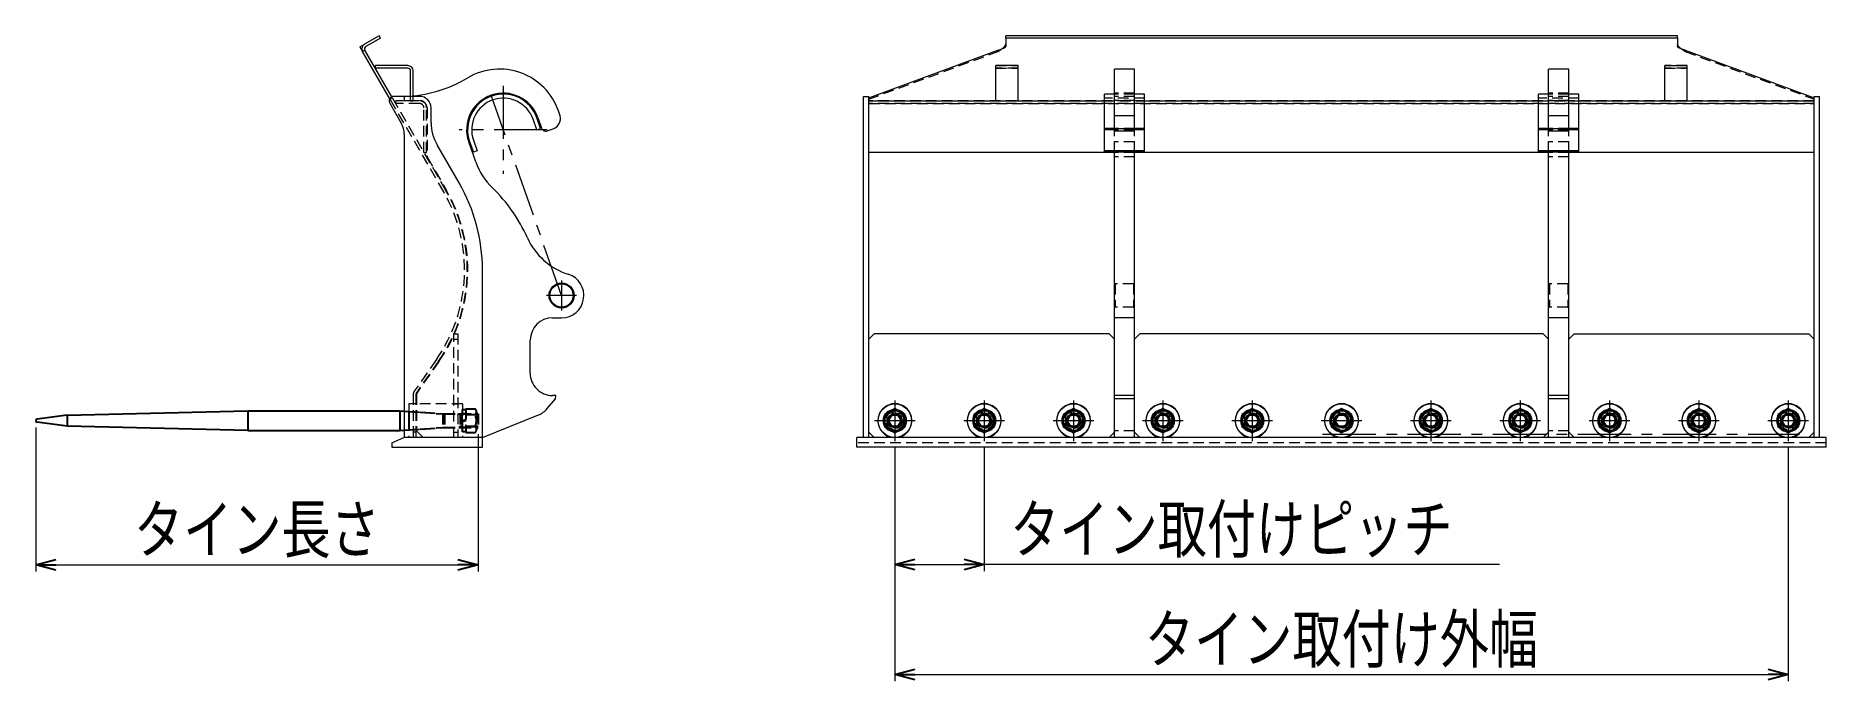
# Model space of a CAD drawing. Header units: millimetres. Extents: x -151 to 116, y -33 to 64.
import ezdxf

# ---------------------------------------------------------------- set-up
doc = ezdxf.new("R2010")
doc.units = ezdxf.units.MM
doc.header["$LTSCALE"] = 0.25
for name, pattern in [('CENTER', [50.8, 31.75, -6.35, 6.35, -6.35]), ('DASHED2', [9.525, 6.35, -3.175]), ('DIVIDE', [31.75, 12.7, -6.35, 0, -6.35, 0, -6.35])]:
    doc.linetypes.add(name, pattern=pattern)
doc.layers.add('Layer0032', color=7, linetype='Continuous')
doc.styles.add('dcStyle0', font='txt.shx', dxfattribs={"width": 0.833333, "bigfont": 'bigfont'})
doc.dimstyles.new('dc_Rotated', dxfattribs={"dimtxt": 8, "dimasz": 3.000002, "dimexe": 1, "dimexo": 1, "dimgap": 1, "dimtad": 3, "dimdsep": 46, "dimtxsty": 'dcStyle0', "dimblk1": 'OPEN30', "dimblk2": 'OPEN30', "dimsah": 1, "dimcen": 0.09, "dimclrd": 7, "dimclre": 7, "dimclrt": 7, "dimadec": 0, "dimazin": 2, "dimtfac": 1, "dimtdec": 4, "dimtmove": 0, "dimatfit": 3, "dimfxl": 1, "dimarcsym": 1})

# ---------------------------------------------------------------- blocks, each defined once
blk = doc.blocks.new('DC_GROUP_ＤＸＦ１２-２_1')
at = {"layer": 'Layer0032', "color": 4, "linetype": 'DASHED2', "lineweight": 18}
for p, q in [((-95.23, 8.76), (-95.23, 3.76)), ((-87.23, 8.76), (-95.23, 8.76)), ((-87.23, 8.76), (-87.23, 3.76)), ((-87.23, 7.36), (-87.29, 7.29))]:
    blk.add_line(p, q, dxfattribs=at)
at = {"layer": 'Layer0032', "color": 4, "linetype": 'DASHED2', "lineweight": 25}
for p, q in [((-95.23, 7.64), (-90.16, 7.29)), ((-90.16, 7.29), (-90.16, 5.22)), ((-90.16, 7.29), (-87.29, 7.29)), ((-87.29, 7.29), (-87.29, 5.22)), ((-95.23, 4.87), (-90.16, 5.22)), ((-90.16, 5.22), (-87.29, 5.22)), ((-87.29, 5.22), (-87.23, 5.16))]:
    blk.add_line(p, q, dxfattribs=at)
at = {"layer": 'Layer0032', "color": 2, "linetype": 'Continuous', "lineweight": 18}
blk.add_line((-87.23, 3.76), (-95.23, 3.76), dxfattribs=at)
blk = doc.blocks.new('DC_GROUP_ＤＸＦ１２-２_3')
at = {"layer": 'Layer0032', "color": 4, "linetype": 'DASHED2', "lineweight": 25}
for p, q in [((-86.73, 8.03), (-85.3, 8.03)), ((-86.73, 8.03), (-86.73, 4.49)), ((-87.23, 4.59), (-87.23, 7.92)), ((-87.23, 7.92), (-86.73, 7.92)), ((-86.73, 6.39), (-87.23, 6.26)), ((-86.73, 6.26), (-87.23, 6.12)), ((-85.3, 7.14), (-86.73, 7.14)), ((-86.73, 5.37), (-85.3, 5.37)), ((-85.13, 7.58), (-85.13, 4.93)), ((-86.73, 4.59), (-87.23, 4.59)), ((-86.73, 4.49), (-85.3, 4.49))]:
    blk.add_line(p, q, dxfattribs=at)
for centre, radius, start, end in [((-85.77, 7.58), 0.646, 316.7574, 43.2426), ((-87.45, 6.26), 2.32, 337.5809, 22.4191), ((-85.77, 4.93), 0.646, 316.7574, 43.2426)]:
    blk.add_arc(centre, radius, start, end, dxfattribs=at)
blk = doc.blocks.new('DC_GROUP_ＤＸＦ１２-２_2')
at = {"layer": 'Layer0032', "color": 2, "linetype": 'Continuous', "lineweight": 25}
for p, q in [((-146.23, 7.06), (-150.69, 6.49)), ((-146.23, 5.46), (-150.69, 6.03)), ((-146.23, 7.06), (-119.23, 7.72)), ((-146.23, 7.06), (-146.23, 5.46)), ((-119.23, 4.79), (-146.23, 5.46)), ((-119.23, 7.74), (-96.56, 7.74)), ((-119.23, 7.74), (-119.23, 4.77)), ((-96.56, 7.74), (-96.56, 4.77)), ((-96.56, 7.74), (-95.89, 7.69)), ((-119.23, 4.77), (-96.56, 4.77)), ((-96.56, 4.77), (-95.89, 4.82))]:
    blk.add_line(p, q, dxfattribs=at)
at = {"layer": 'Layer0032', "color": 4, "linetype": 'DASHED2', "lineweight": 25}
for p, q in [((-95.89, 7.69), (-89.89, 7.26)), ((-89.89, 7.26), (-89.89, 5.26)), ((-89.89, 7.26), (-84.89, 7.26)), ((-87.56, 7.13), (-87.78, 7.26)), ((-87.56, 5.38), (-87.78, 5.26)), ((-87.56, 7.26), (-87.56, 5.26)), ((-84.89, 7.13), (-87.56, 7.13)), ((-84.89, 5.38), (-87.56, 5.38)), ((-86.59, 7.26), (-87.43, 7.26)), ((-84.89, 7.26), (-84.89, 5.26)), ((-95.89, 4.82), (-89.89, 5.26)), ((-89.89, 5.26), (-84.89, 5.26)), ((-86.59, 5.26), (-87.43, 5.26))]:
    blk.add_line(p, q, dxfattribs=at)
at = {"layer": 'Layer0032', "color": 4, "linetype": 'DIVIDE', "lineweight": 25}
blk.add_line((-95.23, 7.64), (-95.23, 4.87), dxfattribs=at)
at = {"layer": 'Layer0032', "color": 2, "linetype": 'Continuous', "lineweight": 25}
blk.add_arc((-150.66, 6.26), 0.233, 97.221, 262.7009, dxfattribs=at)
at = {"layer": 'Layer0032', "linetype": 'Continuous'}
blk.add_blockref('DC_GROUP_ＤＸＦ１２-２_3', (0, 0), dxfattribs=at)
blk = doc.blocks.new('DC_GROUP_ＤＸＦ１２-２_4')
at = {"layer": 'Layer0032', "color": 2, "linetype": 'Continuous', "lineweight": 25}
for p, q in [((-22.68, 8.03), (-24.21, 7.14)), ((-21.14, 7.14), (-22.68, 8.03)), ((-24.21, 7.14), (-24.21, 5.37)), ((-24.21, 5.37), (-22.68, 4.49)), ((-22.68, 4.49), (-21.14, 5.37)), ((-21.14, 5.37), (-21.14, 7.14))]:
    blk.add_line(p, q, dxfattribs=at)
for radius in [1.66, 1.53, 1, 0.874]:
    blk.add_circle((-22.68, 6.26), radius, dxfattribs=at)
blk = doc.blocks.new('DC_GROUP_ＤＸＦ１２-２_5')
at = {"layer": 'Layer0032', "color": 2, "linetype": 'Continuous', "lineweight": 25}
for p, q in [((-9.34, 8.03), (-10.88, 7.14)), ((-7.81, 7.14), (-9.34, 8.03)), ((-10.88, 7.14), (-10.88, 5.37)), ((-10.88, 5.37), (-9.34, 4.49)), ((-9.34, 4.49), (-7.81, 5.37)), ((-7.81, 5.37), (-7.81, 7.14))]:
    blk.add_line(p, q, dxfattribs=at)
for radius in [1.66, 1.53, 1, 0.874]:
    blk.add_circle((-9.34, 6.26), radius, dxfattribs=at)
blk = doc.blocks.new('DC_GROUP_ＤＸＦ１２-２_6')
at = {"layer": 'Layer0032', "color": 2, "linetype": 'Continuous', "lineweight": 25}
for p, q in [((3.99, 8.03), (2.46, 7.14)), ((5.52, 7.14), (3.99, 8.03)), ((2.46, 7.14), (2.46, 5.37)), ((2.46, 5.37), (3.99, 4.49)), ((3.99, 4.49), (5.52, 5.37)), ((5.52, 5.37), (5.52, 7.14))]:
    blk.add_line(p, q, dxfattribs=at)
for radius in [1.66, 1.53, 1, 0.874]:
    blk.add_circle((3.99, 6.26), radius, dxfattribs=at)
blk = doc.blocks.new('DC_GROUP_ＤＸＦ１２-２_7')
at = {"layer": 'Layer0032', "color": 2, "linetype": 'Continuous', "lineweight": 25}
for p, q in [((17.32, 8.03), (15.79, 7.14)), ((18.86, 7.14), (17.32, 8.03)), ((15.79, 7.14), (15.79, 5.37)), ((15.79, 5.37), (17.32, 4.49)), ((17.32, 4.49), (18.86, 5.37)), ((18.86, 5.37), (18.86, 7.14))]:
    blk.add_line(p, q, dxfattribs=at)
for radius in [1.66, 1.53, 1, 0.874]:
    blk.add_circle((17.32, 6.26), radius, dxfattribs=at)
blk = doc.blocks.new('DC_GROUP_ＤＸＦ１２-２_8')
at = {"layer": 'Layer0032', "color": 2, "linetype": 'Continuous', "lineweight": 25}
for p, q in [((30.66, 8.03), (29.12, 7.14)), ((32.19, 7.14), (30.66, 8.03)), ((29.12, 7.14), (29.12, 5.37)), ((29.12, 5.37), (30.66, 4.49)), ((30.66, 4.49), (32.19, 5.37)), ((32.19, 5.37), (32.19, 7.14))]:
    blk.add_line(p, q, dxfattribs=at)
for radius in [1.66, 1.53, 1, 0.874]:
    blk.add_circle((30.66, 6.26), radius, dxfattribs=at)
blk = doc.blocks.new('DC_GROUP_ＤＸＦ１２-２_9')
at = {"layer": 'Layer0032', "color": 2, "linetype": 'Continuous', "lineweight": 25}
for p, q in [((43.99, 8.03), (42.46, 7.14)), ((45.52, 7.14), (43.99, 8.03)), ((42.46, 7.14), (42.46, 5.37)), ((42.46, 5.37), (43.99, 4.49)), ((43.99, 4.49), (45.52, 5.37)), ((45.52, 5.37), (45.52, 7.14))]:
    blk.add_line(p, q, dxfattribs=at)
for radius in [1.66, 1.53, 1, 0.874]:
    blk.add_circle((43.99, 6.26), radius, dxfattribs=at)
blk = doc.blocks.new('DC_GROUP_ＤＸＦ１２-２_10')
at = {"layer": 'Layer0032', "color": 2, "linetype": 'Continuous', "lineweight": 25}
for p, q in [((57.32, 8.03), (55.79, 7.14)), ((58.86, 7.14), (57.32, 8.03)), ((55.79, 7.14), (55.79, 5.37)), ((55.79, 5.37), (57.32, 4.49)), ((57.32, 4.49), (58.86, 5.37)), ((58.86, 5.37), (58.86, 7.14))]:
    blk.add_line(p, q, dxfattribs=at)
for radius in [1.66, 1.53, 1, 0.874]:
    blk.add_circle((57.32, 6.26), radius, dxfattribs=at)
blk = doc.blocks.new('DC_GROUP_ＤＸＦ１２-２_11')
at = {"layer": 'Layer0032', "color": 2, "linetype": 'Continuous', "lineweight": 25}
for p, q in [((70.66, 8.03), (69.12, 7.14)), ((72.19, 7.14), (70.66, 8.03)), ((69.12, 7.14), (69.12, 5.37)), ((69.12, 5.37), (70.66, 4.49)), ((70.66, 4.49), (72.19, 5.37)), ((72.19, 5.37), (72.19, 7.14))]:
    blk.add_line(p, q, dxfattribs=at)
for radius in [1.66, 1.53, 1, 0.874]:
    blk.add_circle((70.66, 6.26), radius, dxfattribs=at)
blk = doc.blocks.new('DC_GROUP_ＤＸＦ１２-２_12')
at = {"layer": 'Layer0032', "color": 2, "linetype": 'Continuous', "lineweight": 25}
for p, q in [((83.99, 8.03), (82.46, 7.14)), ((85.52, 7.14), (83.99, 8.03)), ((82.46, 7.14), (82.46, 5.37)), ((82.46, 5.37), (83.99, 4.49)), ((83.99, 4.49), (85.52, 5.37)), ((85.52, 5.37), (85.52, 7.14))]:
    blk.add_line(p, q, dxfattribs=at)
for radius in [1.66, 1.53, 1, 0.874]:
    blk.add_circle((83.99, 6.26), radius, dxfattribs=at)
blk = doc.blocks.new('DC_GROUP_ＤＸＦ１２-２_13')
at = {"layer": 'Layer0032', "color": 2, "linetype": 'Continuous', "lineweight": 25}
for p, q in [((97.32, 8.03), (95.79, 7.14)), ((98.86, 7.14), (97.32, 8.03)), ((95.79, 7.14), (95.79, 5.37)), ((95.79, 5.37), (97.32, 4.49)), ((97.32, 4.49), (98.86, 5.37)), ((98.86, 5.37), (98.86, 7.14))]:
    blk.add_line(p, q, dxfattribs=at)
for radius in [1.66, 1.53, 1, 0.874]:
    blk.add_circle((97.32, 6.26), radius, dxfattribs=at)
blk = doc.blocks.new('DC_GROUP_ＤＸＦ１２-２_14')
at = {"layer": 'Layer0032', "color": 2, "linetype": 'Continuous', "lineweight": 25}
for p, q in [((110.66, 8.03), (109.12, 7.14)), ((112.19, 7.14), (110.66, 8.03)), ((109.12, 7.14), (109.12, 5.37)), ((109.12, 5.37), (110.66, 4.49)), ((110.66, 4.49), (112.19, 5.37)), ((112.19, 5.37), (112.19, 7.14))]:
    blk.add_line(p, q, dxfattribs=at)
for radius in [1.66, 1.53, 1, 0.874]:
    blk.add_circle((110.66, 6.26), radius, dxfattribs=at)
blk = doc.blocks.new('_Open30')
at = {"color": 0, "linetype": 'ByBlock', "lineweight": -2}
for p, q in [((-1, 0.267949), (0, 0)), ((0, 0), (-1, -0.267949)), ((0, 0), (-1, 0))]:
    blk.add_line(p, q, dxfattribs=at)
blk = doc.blocks.new('*D15')
at = {"layer": 'Layer0032', "color": 7, "linetype": 'Continuous', "lineweight": 13}
for p, q in [((-150.89, 5.26), (-150.89, -16.28)), ((-84.89, 4.26), (-84.89, -16.28)), ((-150.89, -15.28), (-84.89, -15.28))]:
    blk.add_line(p, q, dxfattribs=at)
at = {"layer": 'Layer0032', "color": 7, "xscale": 3.000002807615286, "yscale": 2.999989368223643}
for p, rotation in [((-150.89, -15.28), 180), ((-84.89, -15.28), 360)]:
    blk.add_blockref('_Open30', p, dxfattribs=dict(at, rotation=rotation))
at = {"layer": 'Layer0032', "color": 7, "insert": (-117.89, -14.28), "char_height": 8, "attachment_point": 8, "style": 'dcStyle0'}
blk.add_mtext('\\T1.00;タイン長さ', dxfattribs=at)
blk = doc.blocks.new('*D16')
at = {"layer": 'Layer0032', "color": 7, "linetype": 'Continuous', "lineweight": 13}
for p, q in [((-22.68, 2.22), (-22.68, -32.65)), ((110.66, 2.22), (110.66, -32.65)), ((-22.68, -31.65), (110.66, -31.65))]:
    blk.add_line(p, q, dxfattribs=at)
at = {"layer": 'Layer0032', "color": 7, "xscale": 3.000002807615286, "yscale": 2.999989368223643}
for p, rotation in [((-22.68, -31.65), 180), ((110.66, -31.65), 360)]:
    blk.add_blockref('_Open30', p, dxfattribs=dict(at, rotation=rotation))
at = {"layer": 'Layer0032', "color": 7, "insert": (43.99, -30.65), "char_height": 8, "attachment_point": 8, "style": 'dcStyle0'}
blk.add_mtext('\\T1.00;タイン取付け外幅', dxfattribs=at)
blk = doc.blocks.new('*D17')
at = {"layer": 'Layer0032', "color": 7, "linetype": 'Continuous', "lineweight": 13}
for p, q in [((-22.68, 2.22), (-22.68, -16.22)), ((-9.34, 2.22), (-9.34, -16.22)), ((-22.68, -15.22), (-9.34, -15.22)), ((67.55, -15.22), (-9.34, -15.22))]:
    blk.add_line(p, q, dxfattribs=at)
at = {"layer": 'Layer0032', "color": 7, "xscale": 3.000002807615286, "yscale": 2.999989368223643}
for p, rotation in [((-22.68, -15.22), 180), ((-9.34, -15.22), 360)]:
    blk.add_blockref('_Open30', p, dxfattribs=dict(at, rotation=rotation))
at = {"layer": 'Layer0032', "color": 7, "insert": (-5.45, -14.22), "char_height": 8, "attachment_point": 7, "style": 'dcStyle0'}
blk.add_mtext('\\T1.00;タイン取付けピッチ', dxfattribs=at)

msp = doc.modelspace()

# ---------------------------------------------------------------- linework, layer by layer
at = {"layer": 'Layer0032', "color": 4, "linetype": 'DASHED2', "lineweight": 18}
for p, q in [((-102.519, 62.074), (-101.826, 62.474)), ((-102.519, 62.074), (-102.119, 61.381)), ((-7.315, 61.581), (-7.315, 61.381)), ((95.293, 61.581), (95.293, 61.381)), ((-26.544, 54.279), (-7.315, 61.381)), ((-7.611, 59.289), (-4.277, 59.289)), ((-7.611, 58.889), (-4.277, 58.889)), ((-4.277, 58.888), (-7.611, 58.888)), ((95.589, 59.289), (92.256, 59.289)), ((95.589, 58.889), (92.256, 58.889)), ((92.256, 58.888), (95.589, 58.888)), ((95.293, 61.381), (114.523, 54.279)), ((-90.019, 40.423), (-98.058, 54.348)), ((-97.672, 54.479), (-98.019, 54.279)), ((-89.672, 40.623), (-97.756, 54.624)), ((-97.179, 53.625), (-97.179, 54.025)), ((-93.626, 54.024), (-97.179, 54.025)), ((-93.626, 53.624), (-97.179, 53.625)), ((-95.893, 54.69), (-95.893, 54.09)), ((-95.893, 54.09), (-93.626, 54.09)), ((-94.959, 54.021), (-94.959, 54.781)), ((-94.959, 54.021), (-94.559, 54.021)), ((-94.559, 54.021), (-94.559, 54.82)), ((114.523, 54.025), (-26.544, 54.025)), ((114.523, 53.625), (-26.544, 53.625)), ((-26.544, 53.624), (114.523, 53.624)), ((14.589, 54.426), (8.589, 54.426)), ((8.589, 54.024), (14.589, 54.024)), ((13.089, 55.173), (10.089, 55.173)), ((13.089, 55.026), (10.089, 55.026)), ((13.089, 54.69), (10.089, 54.69)), ((13.089, 54.09), (10.089, 54.09)), ((79.389, 54.426), (73.389, 54.426)), ((73.389, 54.024), (79.389, 54.024)), ((77.889, 55.173), (74.889, 55.173)), ((77.889, 55.026), (74.889, 55.026)), ((77.889, 54.69), (74.889, 54.69)), ((77.889, 54.09), (74.889, 54.09)), ((92.256, 54.021), (92.256, 54.024)), ((95.589, 54.021), (92.256, 54.021)), ((95.589, 54.021), (95.589, 54.024)), ((-92.96, 46.318), (-92.959, 52.958)), ((-92.56, 46.318), (-92.559, 52.958)), ((-92.493, 52.956), (-92.493, 45.641)), ((13.089, 49.897), (10.089, 49.897)), ((13.089, 49.699), (10.089, 49.699)), ((10.089, 46.37), (10.089, 49.5)), ((13.089, 46.37), (13.089, 49.5)), ((77.889, 49.897), (74.889, 49.897)), ((77.889, 49.699), (74.889, 49.699)), ((74.889, 46.37), (74.889, 49.5)), ((77.889, 46.37), (77.889, 49.5)), ((-92.96, 46.318), (-92.56, 46.318)), ((-92.493, 45.641), (-89.615, 40.656)), ((13.089, 47.908), (10.089, 47.908)), ((13.089, 46.318), (10.089, 46.318)), ((13.089, 45.641), (10.089, 45.641)), ((77.889, 47.908), (74.889, 47.908)), ((77.889, 46.318), (74.889, 46.318)), ((77.889, 45.641), (74.889, 45.641)), ((10.223, 26.69), (10.089, 26.823)), ((12.956, 26.69), (13.089, 26.823)), ((75.023, 26.69), (74.889, 26.823)), ((77.756, 26.69), (77.889, 26.823)), ((10.223, 26.69), (10.223, 23.223)), ((12.956, 26.69), (10.223, 26.69)), ((12.956, 26.69), (12.956, 23.223)), ((77.756, 26.69), (75.023, 26.69)), ((75.023, 26.69), (75.023, 23.223)), ((77.756, 26.69), (77.756, 23.223)), ((10.223, 23.223), (10.089, 23.09)), ((13.089, 21.624), (10.089, 21.624)), ((12.956, 23.223), (10.223, 23.223)), ((12.956, 23.223), (13.089, 23.09)), ((75.023, 23.223), (74.889, 23.09)), ((77.889, 21.624), (74.889, 21.624)), ((77.756, 23.223), (75.023, 23.223)), ((77.756, 23.223), (77.889, 23.09)), ((-88.492, 19.223), (-87.892, 19.223)), ((-88.492, 3.756), (-88.492, 19.223)), ((-87.892, 19.223), (-87.892, 3.756)), ((-88.492, 18.423), (-87.892, 18.423)), ((-91.112, 15.373), (-94.415, 10.657)), ((-90.785, 15.143), (-94.087, 10.427)), ((-90.73, 15.105), (-94.032, 10.389)), ((-94.559, 10.198), (-94.559, 3.756)), ((-94.159, 8.79), (-94.559, 8.79)), ((-94.159, 10.198), (-94.159, 3.756)), ((-94.093, 10.198), (-94.093, 4.756)), ((-88.492, 8.79), (-87.892, 8.79)), ((13.089, 10.024), (10.089, 10.024)), ((77.889, 10.024), (74.889, 10.024)), ((-94.159, 4.556), (-94.559, 4.556)), ((-94.093, 4.756), (-93.093, 3.756)), ((-88.492, 4.556), (-87.892, 4.556)), ((116.323, 2.956), (-28.344, 2.956)), ((13.089, 4.756), (10.089, 4.756)), ((77.889, 4.756), (74.889, 4.756))]:
    msp.add_line(p, q, dxfattribs=at)
at = {"layer": 'Layer0032', "color": 2, "linetype": 'Continuous', "lineweight": 18}
for p, q in [((-101.772, 61.581), (-102.119, 61.381)), ((-99.632, 63.74), (-101.826, 62.474)), ((-97.756, 54.624), (-101.772, 61.581)), ((-99.432, 63.394), (-101.626, 62.127)), ((-99.432, 63.394), (-99.632, 63.74)), ((-26.544, 54.479), (-7.315, 61.581)), ((-6.129, 63.394), (-6.129, 63.74)), ((94.108, 63.74), (-6.129, 63.74)), ((-6.129, 63.394), (-6.129, 62.127)), ((94.108, 63.394), (-6.129, 63.394)), ((94.108, 63.394), (94.108, 63.74)), ((94.108, 63.394), (94.108, 62.127)), ((95.293, 61.581), (114.523, 54.479)), ((-98.058, 54.348), (-102.119, 61.381)), ((-100.218, 58.889), (-100.218, 59.289)), ((-95.358, 59.288), (-100.218, 59.289)), ((-95.358, 58.888), (-100.218, 58.889)), ((-4.277, 59.288), (-7.611, 59.288)), ((-7.611, 54.024), (-7.611, 59.288)), ((-4.277, 54.024), (-4.277, 59.288)), ((92.256, 59.288), (95.589, 59.288)), ((92.256, 54.024), (92.256, 59.288)), ((95.589, 54.024), (95.589, 59.288)), ((-94.959, 54.781), (-94.958, 58.488)), ((-94.559, 54.82), (-94.558, 58.488)), ((10.089, 49.5), (10.089, 58.757)), ((13.089, 58.757), (10.089, 58.757)), ((13.089, 49.5), (13.089, 58.757)), ((77.889, 58.757), (74.889, 58.757)), ((74.889, 49.5), (74.889, 58.757)), ((77.889, 49.5), (77.889, 58.757)), ((-98.062, 53.69), (-96.339, 50.703)), ((-93.626, 54.69), (-97.485, 54.69)), ((-27.344, 3.756), (-27.344, 54.69)), ((-27.344, 54.69), (-26.544, 54.69)), ((-26.544, 3.756), (-26.544, 54.69)), ((-26.544, 54.024), (8.589, 54.024)), ((8.589, 46.37), (8.589, 55.026)), ((10.089, 55.026), (8.589, 55.026)), ((14.589, 55.026), (13.089, 55.026)), ((14.589, 46.37), (14.589, 55.026)), ((14.589, 54.024), (73.389, 54.024)), ((74.889, 55.026), (73.389, 55.026)), ((73.389, 46.37), (73.389, 55.026)), ((79.389, 55.026), (77.889, 55.026)), ((79.389, 46.37), (79.389, 55.026)), ((79.389, 54.024), (114.523, 54.024)), ((114.523, 54.69), (115.323, 54.69)), ((114.523, 3.756), (114.523, 54.69)), ((115.323, 3.756), (115.323, 54.69)), ((-91.893, 50.789), (-91.893, 52.956)), ((-76.116, 49.699), (-76.669, 51.271)), ((-75.55, 49.897), (-76.103, 51.47)), ((-75.964, 51.519), (-75.412, 49.946)), ((-72.622, 51.81), (-72.87, 52.517)), ((13.089, 51.81), (10.089, 51.81)), ((77.889, 51.81), (74.889, 51.81)), ((-95.893, 49.037), (-95.893, 3.756)), ((-85.575, 48.142), (-85.023, 46.569)), ((-76.116, 49.699), (-75.55, 49.897)), ((-74.562, 49.538), (-73.681, 49.847)), ((10.089, 49.897), (8.589, 49.897)), ((10.089, 49.699), (8.589, 49.699)), ((13.089, 49.847), (10.089, 49.847)), ((13.089, 49.5), (10.089, 49.5)), ((14.589, 49.897), (13.089, 49.897)), ((14.589, 49.699), (13.089, 49.699)), ((74.889, 49.897), (73.389, 49.897)), ((74.889, 49.699), (73.389, 49.699)), ((77.889, 49.847), (74.889, 49.847)), ((77.889, 49.5), (74.889, 49.5)), ((79.389, 49.897), (77.889, 49.897)), ((79.389, 49.699), (77.889, 49.699)), ((-87.709, 41.756), (-91, 47.456)), ((-85.229, 44.905), (-86.284, 47.908)), ((-86.141, 47.943), (-85.589, 46.37)), ((-85.023, 46.569), (-85.589, 46.37)), ((10.089, 46.318), (-26.544, 46.318)), ((14.589, 46.569), (8.589, 46.569)), ((14.589, 46.37), (8.589, 46.37)), ((10.089, 10.024), (10.089, 46.37)), ((13.089, 10.024), (13.089, 46.37)), ((74.889, 46.318), (13.089, 46.318)), ((79.389, 46.569), (73.389, 46.569)), ((79.389, 46.37), (73.389, 46.37)), ((74.889, 10.024), (74.889, 46.37)), ((77.889, 10.024), (77.889, 46.37)), ((114.523, 46.318), (77.889, 46.318)), ((-84.226, 2.29), (-84.226, 28.757)), ((-73.762, 21.624), (-72.428, 21.623)), ((13.089, 21.623), (10.089, 21.623)), ((77.889, 21.623), (74.889, 21.623)), ((-25.744, 19.223), (-26.544, 18.423)), ((9.289, 19.223), (-25.744, 19.223)), ((10.089, 18.423), (9.289, 19.223)), ((13.889, 19.223), (13.089, 18.423)), ((74.089, 19.223), (13.889, 19.223)), ((74.889, 18.423), (74.089, 19.223)), ((78.689, 19.223), (77.889, 18.423)), ((78.689, 19.223), (113.723, 19.223)), ((114.523, 18.423), (113.723, 19.223)), ((-77.101, 13.36), (-77.097, 18.293)), ((-74.557, 8.057), (-73.304, 9.543)), ((-73.303, 10.024), (-73.77, 10.024)), ((-73.304, 9.543), (-73.303, 10.024)), ((10.089, 3.756), (10.089, 10.024)), ((13.089, 10.024), (10.089, 10.024)), ((13.089, 9.543), (10.089, 9.543)), ((13.089, 3.756), (13.089, 10.024)), ((77.889, 10.024), (74.889, 10.024)), ((74.889, 3.756), (74.889, 10.024)), ((77.889, 9.543), (74.889, 9.543)), ((77.889, 3.756), (77.889, 10.024)), ((-84.226, 3.756), (-75.863, 7.114)), ((-97.759, 2.956), (-95.962, 3.756)), ((-97.759, 2.956), (-97.759, 2.29)), ((-84.226, 3.756), (-95.962, 3.756)), ((-28.344, 2.29), (-28.344, 3.756)), ((116.323, 3.756), (-28.344, 3.756)), ((-26.544, 4.556), (-25.744, 3.756)), ((9.289, 3.756), (10.089, 4.556)), ((13.089, 4.556), (13.889, 3.756)), ((74.089, 3.756), (74.889, 4.556)), ((77.889, 4.556), (78.689, 3.756)), ((113.723, 3.756), (114.523, 4.556)), ((116.323, 2.29), (116.323, 3.756)), ((-97.759, 2.29), (-84.226, 2.29)), ((116.323, 2.29), (-28.344, 2.29))]:
    msp.add_line(p, q, dxfattribs=at)
at = {"layer": 'Layer0032', "color": 4, "linetype": 'CENTER', "lineweight": 13}
for p, q in [((-81.122, 56.266), (-81.122, 43.146)), ((-72.426, 24.956), (-82.934, 54.864)), ((-74.562, 49.706), (-87.682, 49.706)), ((-72.426, 27.196), (-72.426, 22.716)), ((-70.186, 24.956), (-74.666, 24.956)), ((-22.677, 9.296), (-22.677, 3.216)), ((-9.344, 9.296), (-9.344, 3.216)), ((3.989, 9.296), (3.989, 3.216)), ((17.323, 9.296), (17.323, 3.216)), ((30.656, 9.296), (30.656, 3.216)), ((57.323, 9.296), (57.323, 3.216)), ((70.656, 9.296), (70.656, 3.216)), ((83.989, 9.296), (83.989, 3.216)), ((97.323, 9.296), (97.323, 3.216)), ((110.656, 9.296), (110.656, 3.216)), ((-19.637, 6.256), (-25.717, 6.256)), ((-6.304, 6.256), (-12.384, 6.256)), ((7.029, 6.256), (0.949, 6.256)), ((20.363, 6.256), (14.283, 6.256)), ((33.696, 6.256), (27.616, 6.256)), ((47.029, 6.256), (40.949, 6.256)), ((60.363, 6.256), (54.283, 6.256)), ((73.696, 6.256), (67.616, 6.256)), ((87.029, 6.256), (80.949, 6.256)), ((100.363, 6.256), (94.283, 6.256)), ((113.696, 6.256), (107.616, 6.256)), ((41.156, 4.227), (112.341, 4.227))]:
    msp.add_line(p, q, dxfattribs=at)
at = {"layer": 'Layer0032', "color": 2, "linetype": 'Continuous', "lineweight": 18}
for centre, radius in [((-72.426, 24.956), 1.867), ((-72.426, 24.956), 1.733), ((-22.677, 6.256), 2.5), ((-9.344, 6.256), 2.5), ((3.989, 6.256), 2.5), ((17.323, 6.256), 2.5), ((30.656, 6.256), 2.5), ((43.989, 6.256), 2.5), ((57.323, 6.256), 2.5), ((70.656, 6.256), 2.5), ((83.989, 6.256), 2.5), ((97.323, 6.256), 2.5), ((110.656, 6.256), 2.5)]:
    msp.add_circle(centre, radius, dxfattribs=at)
at = {"layer": 'Layer0032', "color": 4, "linetype": 'DASHED2', "lineweight": 25}
for centre, radius in [((-22.677, 6.256), 1.387), ((-22.677, 6.256), 1.1), ((-22.677, 6.256), 1.033), ((-9.344, 6.256), 1.387), ((-9.344, 6.256), 1.1), ((-9.344, 6.256), 1.033), ((3.989, 6.256), 1.387), ((3.989, 6.256), 1.1), ((3.989, 6.256), 1.033), ((17.323, 6.256), 1.387), ((17.323, 6.256), 1.1), ((17.323, 6.256), 1.033), ((30.656, 6.256), 1.387), ((30.656, 6.256), 1.1), ((30.656, 6.256), 1.033), ((43.989, 6.256), 1.387), ((43.989, 6.256), 1.1), ((43.989, 6.256), 1.033), ((57.323, 6.256), 1.387), ((57.323, 6.256), 1.1), ((57.323, 6.256), 1.033), ((70.656, 6.256), 1.387), ((70.656, 6.256), 1.1), ((70.656, 6.256), 1.033), ((83.989, 6.256), 1.387), ((83.989, 6.256), 1.1), ((83.989, 6.256), 1.033), ((97.323, 6.256), 1.387), ((97.323, 6.256), 1.1), ((97.323, 6.256), 1.033), ((110.656, 6.256), 1.387), ((110.656, 6.256), 1.1), ((110.656, 6.256), 1.033)]:
    msp.add_circle(centre, radius, dxfattribs=at)
at = {"layer": 'Layer0032', "color": 2, "linetype": 'Continuous', "lineweight": 18}
for centre, radius, start, end in [((-101.426, 61.781), 0.8, 120, 210), ((-101.426, 61.781), 0.4, 120, 210), ((-95.358, 58.488), 0.8, 359.99121, 89.99121), ((-95.358, 58.488), 0.4, 359.99121, 89.99121), ((-96.599, 74.677), 20, 272.0238, 300.57939), ((-81.676, 49.423), 9.333, 19.35895, 120.57939), ((-97.485, 54.023), 0.667, 90, 209.98627), ((-93.626, 52.956), 1.733, 0, 90), ((-81.122, 49.706), 5.467, 19.35895, 199.20185), ((-81.122, 49.706), 5.32, 19.35896, 199.35896), ((-81.122, 49.706), 4.72, 19.35896, 199.35896), ((-85.226, 50.789), 6.667, 180, 209.99824), ((-74.242, 51.417), 1.667, 289.64479, 13.62051), ((-99.226, 49.037), 3.333, 0, 29.98627), ((-74.783, 50.167), 0.667, 199.35917, 289.35948), ((-75.795, 48.22), 10, 199.35895, 225.96762), ((-110.226, 28.757), 26, 0, 29.99824), ((-99.427, 23.776), 24, 24.11159, 45.96762), ((-68.393, 37.665), 10, 204.11159, 252.39504), ((-72.426, 24.956), 3.333, 269.95895, 72.39504), ((-73.764, 18.291), 3.333, 89.95895, 179.95895), ((-73.768, 13.357), 3.333, 179.95895, 269.95895), ((-77.105, 10.207), 3.333, 291.87343, 319.84396), ((-22.677, 6.256), 2.533, 297.43924, 242.56076), ((-9.344, 6.256), 2.533, 297.43924, 242.56076), ((3.989, 6.256), 2.533, 297.43924, 242.56076), ((17.323, 6.256), 2.533, 297.43924, 242.56076), ((30.656, 6.256), 2.533, 297.43924, 242.56076), ((43.989, 6.256), 2.533, 297.43924, 242.56076), ((57.323, 6.256), 2.533, 297.43924, 242.56076), ((70.656, 6.256), 2.533, 297.43924, 242.56076), ((83.989, 6.256), 2.533, 297.43924, 242.56076), ((97.323, 6.256), 2.533, 297.43924, 242.56076), ((110.656, 6.256), 2.533, 297.43924, 242.56076), ((-23.906, 3.89), 0.133, 270, 62.56076), ((-21.449, 3.89), 0.133, 117.43924, 270), ((-10.573, 3.89), 0.133, 270, 62.56076), ((-8.115, 3.89), 0.133, 117.43924, 270), ((2.76, 3.89), 0.133, 270, 62.56076), ((5.218, 3.89), 0.133, 117.43924, 270), ((16.094, 3.89), 0.133, 270, 62.56076), ((18.551, 3.89), 0.133, 117.43924, 270), ((29.427, 3.89), 0.133, 270, 62.56076), ((31.885, 3.89), 0.133, 117.43924, 270), ((42.76, 3.89), 0.133, 270, 62.56076), ((45.218, 3.89), 0.133, 117.43924, 270), ((56.094, 3.89), 0.133, 270, 62.56076), ((58.551, 3.89), 0.133, 117.43924, 270), ((69.427, 3.89), 0.133, 270, 62.56076), ((71.885, 3.89), 0.133, 117.43924, 270), ((82.76, 3.89), 0.133, 270, 62.56076), ((85.218, 3.89), 0.133, 117.43924, 270), ((96.094, 3.89), 0.133, 270, 62.56076), ((98.551, 3.89), 0.133, 117.43924, 270), ((109.427, 3.89), 0.133, 270, 62.56076), ((111.885, 3.89), 0.133, 117.43924, 270)]:
    msp.add_arc(centre, radius, start, end, dxfattribs=at)
at = {"layer": 'Layer0032', "color": 4, "linetype": 'DASHED2', "lineweight": 18}
for centre, radius, start, end in [((-93.626, 52.956), 1.133, 0, 90), ((-93.626, 52.958), 1.067, 359.99121, 89.99121), ((-93.626, 52.958), 0.667, 359.99121, 89.99121), ((-110.226, 28.756), 23.333, 325, 30), ((-110.226, 28.756), 23.733, 325, 30), ((-110.226, 28.756), 23.8, 325, 30), ((-93.759, 10.198), 0.8, 145, 180), ((-93.759, 10.198), 0.4, 145, 180), ((-93.759, 10.198), 0.333, 145, 180)]:
    msp.add_arc(centre, radius, start, end, dxfattribs=at)
at = {"layer": 'Layer0032', "color": 2, "linetype": 'Continuous', "lineweight": 18}
for points, knots in [([(-7.315, 61.581), (-7.259, 61.597), (-7.059, 61.658), (-6.862, 61.726), (-6.722, 61.781)], [0, 0, 0, 0, 0.2777774, 1, 1, 1, 1]), ([(-6.722, 61.781), (-6.649, 61.809), (-6.516, 61.864), (-6.338, 61.95), (-6.215, 62.023), (-6.149, 62.081), (-6.129, 62.113), (-6.129, 62.127)], [0, 0, 0, 0, 0.3337209, 0.6189373, 0.8515401, 0.9397657, 1, 1, 1, 1]), ([(-6.722, 61.781), (-6.7, 61.798), (-6.617, 61.863), (-6.537, 61.932), (-6.48, 61.985)], [0, 0, 0, 0, 0.2618934, 1, 1, 1, 1]), ([(-6.48, 61.985), (-6.459, 62.004), (-6.379, 62.079), (-6.304, 62.159), (-6.255, 62.221)], [0, 0, 0, 0, 0.2648603, 1, 1, 1, 1]), ([(-6.255, 62.221), (-6.247, 62.232), (-6.217, 62.271), (-6.189, 62.312), (-6.171, 62.344)], [0, 0, 0, 0, 0.2606177, 1, 1, 1, 1]), ([(94.7, 61.781), (94.628, 61.809), (94.494, 61.864), (94.316, 61.95), (94.193, 62.023), (94.127, 62.081), (94.108, 62.113), (94.108, 62.127)], [0, 0, 0, 0, 0.3337209, 0.6189373, 0.8515401, 0.9397657, 1, 1, 1, 1]), ([(94.233, 62.221), (94.225, 62.232), (94.195, 62.271), (94.167, 62.312), (94.15, 62.344)], [0, 0, 0, 0, 0.2606177, 1, 1, 1, 1]), ([(94.458, 61.985), (94.437, 62.004), (94.358, 62.079), (94.283, 62.159), (94.233, 62.221)], [0, 0, 0, 0, 0.2648603, 1, 1, 1, 1]), ([(94.7, 61.781), (94.678, 61.798), (94.596, 61.863), (94.516, 61.932), (94.458, 61.985)], [0, 0, 0, 0, 0.2618934, 1, 1, 1, 1]), ([(95.293, 61.581), (95.237, 61.597), (95.038, 61.658), (94.841, 61.726), (94.7, 61.781)], [0, 0, 0, 0, 0.2777774, 1, 1, 1, 1])]:
    msp.add_open_spline(points, degree=3, knots=knots, dxfattribs=at)
at = {"layer": 'Layer0032', "color": 4, "linetype": 'DASHED2', "lineweight": 18}
for points, knots in [([(-7.315, 61.381), (-7.259, 61.414), (-7.055, 61.537), (-6.859, 61.674), (-6.722, 61.781)], [0, 0, 0, 0, 0.2720315, 1, 1, 1, 1]), ([(-6.171, 62.344), (-6.165, 62.355), (-6.145, 62.396), (-6.129, 62.441), (-6.129, 62.474)], [0, 0, 0, 0, 0.2826017, 1, 1, 1, 1]), ([(94.15, 62.344), (94.144, 62.355), (94.123, 62.396), (94.108, 62.441), (94.108, 62.474)], [0, 0, 0, 0, 0.2826017, 1, 1, 1, 1]), ([(95.293, 61.381), (95.237, 61.414), (95.033, 61.537), (94.837, 61.674), (94.7, 61.781)], [0, 0, 0, 0, 0.2720315, 1, 1, 1, 1])]:
    msp.add_open_spline(points, degree=3, knots=knots, dxfattribs=at)

# ---------------------------------------------------------------- block references
at = {"layer": 'Layer0032', "linetype": 'Continuous'}
for name in ['DC_GROUP_ＤＸＦ１２-２_2', 'DC_GROUP_ＤＸＦ１２-２_1', 'DC_GROUP_ＤＸＦ１２-２_4', 'DC_GROUP_ＤＸＦ１２-２_5', 'DC_GROUP_ＤＸＦ１２-２_6', 'DC_GROUP_ＤＸＦ１２-２_7', 'DC_GROUP_ＤＸＦ１２-２_8', 'DC_GROUP_ＤＸＦ１２-２_9', 'DC_GROUP_ＤＸＦ１２-２_10', 'DC_GROUP_ＤＸＦ１２-２_11', 'DC_GROUP_ＤＸＦ１２-２_12', 'DC_GROUP_ＤＸＦ１２-２_13', 'DC_GROUP_ＤＸＦ１２-２_14']:
    msp.add_blockref(name, (0, 0), dxfattribs=at)

# ---------------------------------------------------------------- dimensions: what is measured, and where the dimension line sits
at = {"layer": 'Layer0032', "linetype": 'Continuous', "lineweight": 13}
for base, p1, p2, text, picture, middle in [((-84.893, -15.285), (-150.893, 6.259), (-84.893, 5.256), 'タイン長さ', '*D15', (-117.893, -15.285)), ((110.656, -31.65), (-22.677, 3.216), (110.656, 3.216), 'タイン取付け外幅', '*D16', (43.989, -31.65)), ((-9.344, -15.22), (-22.677, 3.216), (-9.344, 3.216), 'タイン取付けピッチ', '*D17', (30.554, -15.22))]:
    dim = msp.add_linear_dim(base=base, p1=p1, p2=p2, text=text, dimstyle='dc_Rotated', override={"dimtxt": 8, "dimasz": 3.000002, "dimexe": 1, "dimexo": 1, "dimgap": 1, "dimtad": 3, "dimtih": 0, "dimtoh": 0, "dimdec": 2, "dimlfac": 1, "dimzin": 8, "dimtxsty": 'dcStyle0', "dimblk1": 'Open30', "dimblk2": 'Open30', "dimsah": 1, "dimclrd": 7, "dimclre": 7, "dimclrt": 7, "dimazin": 2, "dimtofl": 1, "dimtolj": 0, "dimtzin": 8, "dimarcsym": 1}, dxfattribs=at)
    dim.commit()
    dim.dimension.update_dxf_attribs({"geometry": picture, "text_midpoint": middle, "dimtype": 160})

doc.saveas('drawing.dxf')
